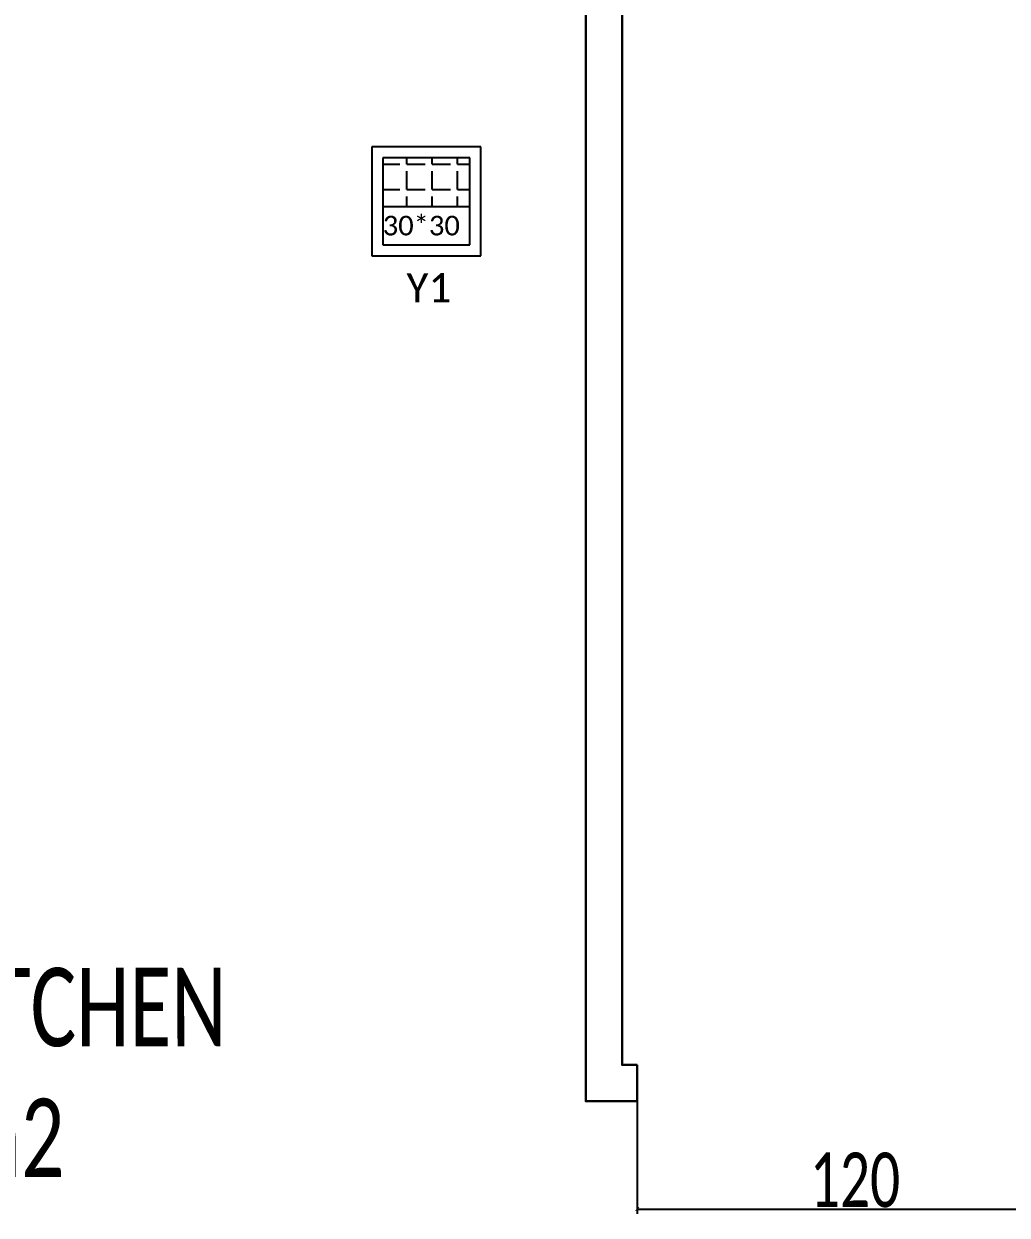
# Model space of a CAD drawing. Header units: millimetres. Extents: x -10496 to -5455, y -188 to 7293.
# Drawn here: x -6608.2 to -6337.2, y 4242.2 to 4570.3 of the extents above; entities that cross this region are included whole.
import ezdxf

# ---------------------------------------------------------------- set-up
doc = ezdxf.new("R2010")
doc.units = ezdxf.units.MM
doc.layers.add('GJC_duvar', color=10, linetype='Continuous', lineweight=30)
doc.layers.add('GJC_ölçüler', color=253, linetype='Continuous', lineweight=5)
for name, color, linetype in [('Kıtc-002 Çizgi', 7, 'Continuous'), ('Kıtc-006 Yazı 001', 1, 'Continuous'), ('Kıtc-008 Rakam', 1, 'Continuous'), ('Kıtc-028 Yer Izgarası', 252, 'Continuous')]:
    doc.layers.add(name, color=color, linetype=linetype)
doc.styles.get("Standard").update_dxf_attribs({"font": 'calibri.ttf', "height": 15})
doc.styles.add('Ölçü50', font='calibri.ttf', dxfattribs={"width": 0.7})
doc.dimstyles.new('olcu-10', dxfattribs={"dimtxt": 15, "dimasz": 1, "dimexe": 1.25, "dimexo": 0.625, "dimgap": 0.5, "dimtad": 1, "dimdec": 0, "dimzin": 9, "dimtxsty": 'Ölçü50', "dimblk": 'ARCHTICK', "dimcen": 2, "dimclrd": 256, "dimclre": 256, "dimclrt": 6, "dimazin": 2, "dimtfac": 1, "dimtdec": 0, "dimtix": 1, "dimtmove": 0, "dimatfit": 3, "dimldrblk": 'ARCHTICK', "dimfxl": 1, "dimlwd": -1, "dimarcsym": 0})

# ---------------------------------------------------------------- blocks, each defined once
blk = doc.blocks.new('A$C1AAB3821')
at = {"layer": 'Kıtc-028 Yer Izgarası'}
for p, q in [((30, 30), (0, 30)), ((0, 30), (0, 0)), ((30, 0), (30, 30)), ((27, 27), (3, 27)), ((3, 27), (3, 3)), ((9.65, 25.24), (9.65, 27)), ((16.63, 25.24), (16.63, 27)), ((23.62, 25.24), (23.62, 27)), ((27, 3), (27, 27)), ((3, 25.24), (7.74, 25.24)), ((9.65, 25.24), (14.73, 25.24)), ((9.65, 18.25), (9.65, 23.33)), ((16.63, 25.24), (21.71, 25.24)), ((16.63, 18.25), (16.63, 23.33)), ((23.62, 25.24), (27, 25.24)), ((23.62, 18.25), (23.62, 23.33)), ((3, 18.25), (7.74, 18.25)), ((9.65, 18.25), (14.73, 18.25)), ((16.63, 18.25), (21.71, 18.25)), ((23.62, 18.25), (27, 18.25)), ((27, 13.5), (3, 13.5)), ((3, 13.5), (3, 3)), ((9.65, 13.5), (9.65, 16.35)), ((16.63, 13.5), (16.63, 16.35)), ((23.62, 13.5), (23.62, 16.35)), ((27, 3), (27, 13.5)), ((0, 0), (30, 0)), ((3, 3), (27, 3)), ((3, 3), (27, 3))]:
    blk.add_line(p, q, dxfattribs=at)
blk.add_text('30*30', height=5.4, dxfattribs=at).set_placement((3, 5.64))
blk = doc.blocks.new('new ytong')
at = {"layer": 'GJC_duvar', "color": 3}
for points in [[(-18061.79, 4980.56), (-18061.79, 4534.82), (-18047.61, 4534.82)], [(-18051.79, 4980.56), (-18051.79, 4544.82), (-18047.61, 4544.82)], [(-18047.61, 4544.82), (-18047.61, 4534.82)]]:
    blk.add_lwpolyline(points, dxfattribs=at)
blk = doc.blocks.new('_ArchTick')
at = {"layer": 'Kıtc-002 Çizgi', "color": 0, "const_width": 0.15}
blk.add_lwpolyline([(-0.5, -0.5), (0.5, 0.5)], dxfattribs=at)

msp = doc.modelspace()

# ---------------------------------------------------------------- block references
at = {"layer": 'Kıtc-028 Yer Izgarası'}
msp.add_blockref('A$C1AAB3821', (-6512.28, 4506.41), dxfattribs=at)

# ---------------------------------------------------------------- texts
at = {"layer": 'Kıtc-006 Yazı 001', "lineweight": 0, "insert": (-6674.25, 4310.26), "char_height": 21.6, "attachment_point": 1, "rotation": 0.0406, "style": 'Ölçü50'}
msp.add_mtext_dynamic_manual_height_columns('{\\fCalibri Light|b0|i0|c162|p34;MB KITCHEN\\P133  m2}', width=159.9785, gutter_width=0.0788, heights=[116.09], dxfattribs=at)
at = {"layer": 'Kıtc-008 Rakam', "color": 1}
msp.add_text('Y1', height=8, dxfattribs=at).set_placement((-6502.75, 4493.64))

# ---------------------------------------------------------------- next in the draw order: block references
at = {"layer": 'GJC_duvar', "color": 41, "true_color": 0xf4ee51}
msp.add_blockref('new ytong', (11608.46, -261.26), dxfattribs=at)

# ---------------------------------------------------------------- next in the draw order: dimensions: what is measured, and where the dimension line sits
at = {"layer": 'GJC_ölçüler', "color": 51, "lineweight": 30, "true_color": 0xf8f6b0}
msp.add_linear_dim(base=(-6319.16, 4243.86), p1=(-6439.16, 4278.55), p2=(-6319.16, 4278.55), dimstyle='olcu-10', dxfattribs=at).render()

doc.saveas('drawing.dxf')
